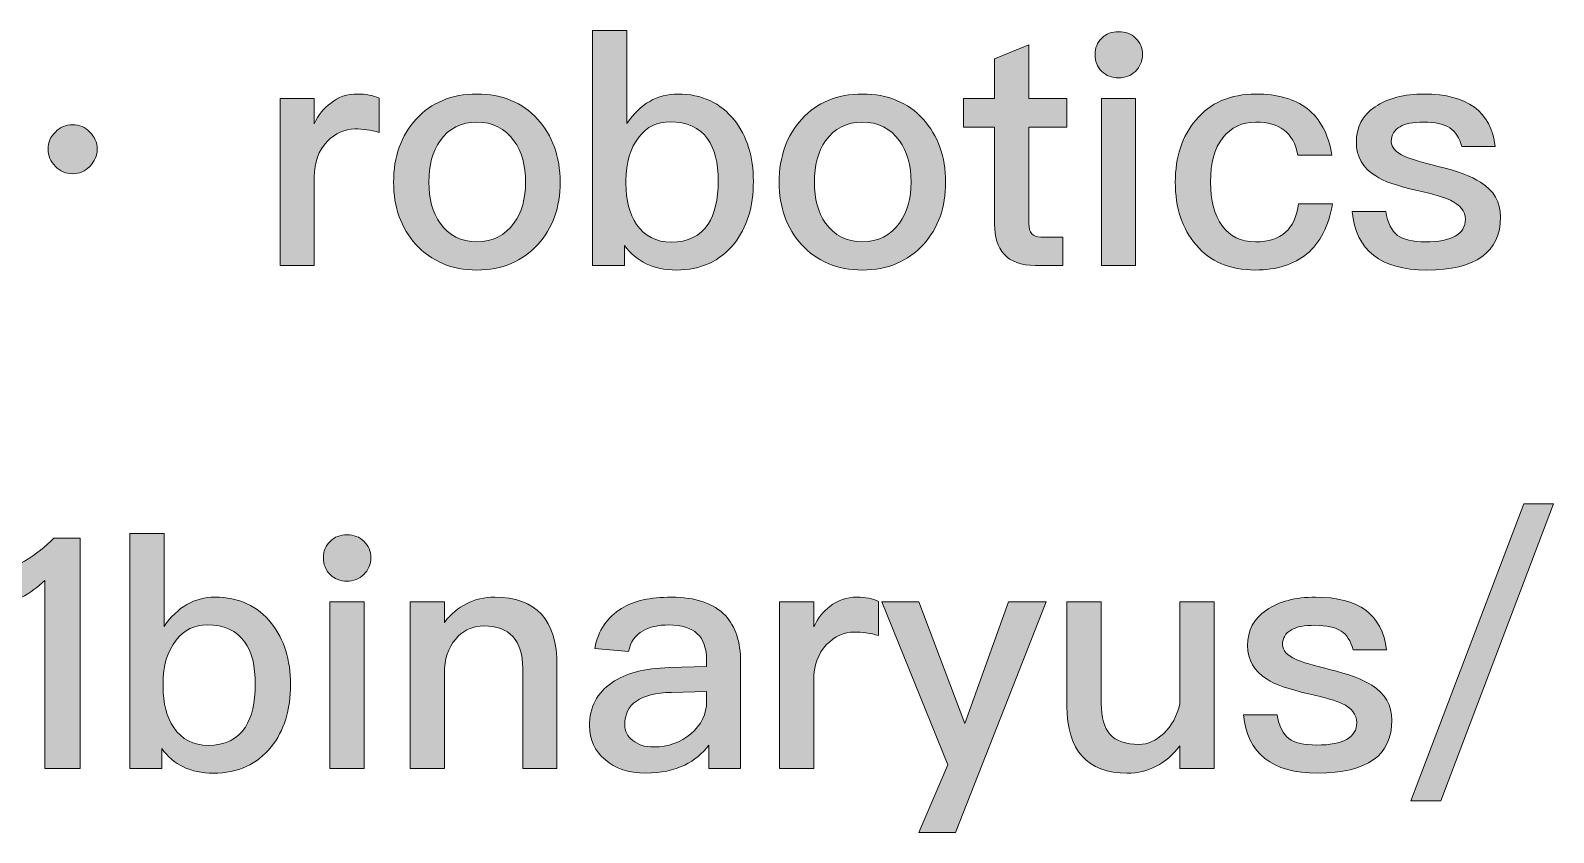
# Model space of a CAD drawing. Header units: millimetres. Extents: x 295.7 to 391, y 163.6 to 217.8.
# Drawn here: x 362.58 to 377.57, y 195.37 to 203.26 of the extents above; entities that cross this region are included whole.
import ezdxf

# ---------------------------------------------------------------- set-up
doc = ezdxf.new("R2010")
doc.units = ezdxf.units.MM
doc.header["$MEASUREMENT"] = 0
doc.layers.add('Layer 2', color=7, linetype='Continuous', lineweight=0)

# ---------------------------------------------------------------- blocks, each defined once
blk = doc.blocks.new('Block_1')
at = {"layer": 'Layer 2', "true_color": 0x7f7f7f, "transparency": 33554687}
h = blk.add_hatch(color=8, dxfattribs=at)
h.dxf.hatch_style = 2
edge = h.paths.add_edge_path()
edge.add_spline(control_points=[(368.574, 202.209), (368.485, 202.101), (368.444, 201.958), (368.444, 201.78), (368.444, 201.78), (368.444, 201.752), (368.444, 201.752), (368.444, 201.586), (368.478, 201.453), (368.548, 201.348), (368.628, 201.234), (368.742, 201.174), (368.888, 201.174), (369.053, 201.174), (369.174, 201.234), (369.253, 201.351), (369.317, 201.453), (369.352, 201.593), (369.352, 201.774), (369.352, 201.955), (369.317, 202.094), (369.247, 202.19), (369.168, 202.304), (369.044, 202.358), (368.879, 202.358), (368.752, 202.358), (368.65, 202.31), (368.574, 202.209)], knot_values=[0, 0, 0, 0, 1, 1, 1, 2, 2, 2, 3, 3, 3, 4, 4, 4, 5, 5, 5, 6, 6, 6, 7, 7, 7, 8, 8, 8, 9, 9, 9, 9], degree=3, periodic=0)
edge = h.paths.add_edge_path()
edge.add_spline(control_points=[(368.453, 203.257), (368.453, 203.257), (368.453, 202.342), (368.453, 202.342), (368.587, 202.536), (368.752, 202.631), (368.955, 202.631), (369.19, 202.631), (369.374, 202.545), (369.511, 202.374), (369.635, 202.215), (369.698, 202.015), (369.698, 201.774), (369.698, 201.523), (369.635, 201.316), (369.508, 201.158), (369.368, 200.986), (369.18, 200.9), (368.939, 200.9), (368.713, 200.9), (368.545, 200.983), (368.431, 201.142), (368.431, 201.142), (368.431, 200.945), (368.431, 200.945), (368.431, 200.945), (368.116, 200.945), (368.116, 200.945), (368.116, 200.945), (368.116, 203.257), (368.116, 203.257), (368.116, 203.257), (368.453, 203.257), (368.453, 203.257)], knot_values=[0, 0, 0, 0, 1, 1, 1, 2, 2, 2, 3, 3, 3, 4, 4, 4, 5, 5, 5, 6, 6, 6, 7, 7, 7, 8, 8, 8, 9, 9, 9, 10, 10, 10, 11, 11, 11, 11], degree=3, periodic=0)
h = blk.add_hatch(color=8, dxfattribs=at)
h.dxf.hatch_style = 2
edge = h.paths.add_edge_path()
edge.add_spline(control_points=[(372.409, 202.587), (372.409, 202.587), (372.784, 202.587), (372.784, 202.587), (372.784, 202.587), (372.784, 202.307), (372.784, 202.307), (372.784, 202.307), (372.409, 202.307), (372.409, 202.307), (372.409, 202.307), (372.409, 201.354), (372.409, 201.354), (372.409, 201.31), (372.419, 201.278), (372.438, 201.256), (372.457, 201.237), (372.485, 201.224), (372.527, 201.224), (372.527, 201.224), (372.742, 201.224), (372.742, 201.224), (372.742, 201.224), (372.742, 200.945), (372.742, 200.945), (372.742, 200.945), (372.473, 200.945), (372.473, 200.945), (372.333, 200.945), (372.228, 200.983), (372.165, 201.056), (372.101, 201.126), (372.072, 201.224), (372.072, 201.354), (372.072, 201.354), (372.072, 202.307), (372.072, 202.307), (372.072, 202.307), (371.767, 202.307), (371.767, 202.307), (371.767, 202.307), (371.767, 202.587), (371.767, 202.587), (371.767, 202.587), (372.072, 202.587), (372.072, 202.587), (372.072, 202.587), (372.072, 202.977), (372.072, 202.977), (372.072, 202.977), (372.409, 203.117), (372.409, 203.117), (372.409, 203.117), (372.409, 202.587), (372.409, 202.587)], knot_values=[0, 0, 0, 0, 1, 1, 1, 2, 2, 2, 3, 3, 3, 4, 4, 4, 5, 5, 5, 6, 6, 6, 7, 7, 7, 8, 8, 8, 9, 9, 9, 10, 10, 10, 11, 11, 11, 12, 12, 12, 13, 13, 13, 14, 14, 14, 15, 15, 15, 16, 16, 16, 17, 17, 17, 18, 18, 18, 18], degree=3, periodic=0)
h = blk.add_hatch(color=8, dxfattribs=at)
h.dxf.hatch_style = 2
edge = h.paths.add_edge_path()
edge.add_spline(control_points=[(373.46, 202.587), (373.46, 202.587), (373.46, 200.945), (373.46, 200.945), (373.46, 200.945), (373.123, 200.945), (373.123, 200.945), (373.123, 200.945), (373.123, 202.587), (373.123, 202.587), (373.123, 202.587), (373.46, 202.587), (373.46, 202.587)], knot_values=[0, 0, 0, 0, 1, 1, 1, 2, 2, 2, 3, 3, 3, 4, 4, 4, 4], degree=3, periodic=0)
edge = h.paths.add_edge_path()
edge.add_spline(control_points=[(373.46, 203.181), (373.505, 203.139), (373.527, 203.085), (373.527, 203.019), (373.527, 202.952), (373.501, 202.898), (373.457, 202.854), (373.413, 202.812), (373.355, 202.79), (373.292, 202.79), (373.225, 202.79), (373.171, 202.812), (373.127, 202.854), (373.082, 202.898), (373.06, 202.955), (373.06, 203.019), (373.06, 203.085), (373.082, 203.139), (373.127, 203.181), (373.171, 203.225), (373.225, 203.244), (373.292, 203.244), (373.358, 203.244), (373.416, 203.225), (373.46, 203.181)], knot_values=[0, 0, 0, 0, 1, 1, 1, 2, 2, 2, 3, 3, 3, 4, 4, 4, 5, 5, 5, 6, 6, 6, 7, 7, 7, 8, 8, 8, 8], degree=3, periodic=0)
h = blk.add_hatch(color=8, dxfattribs=at)
h.dxf.hatch_style = 2
edge = h.paths.add_edge_path()
edge.add_spline(control_points=[(366.015, 202.59), (366.015, 202.59), (366.015, 202.253), (366.015, 202.253), (365.933, 202.279), (365.853, 202.288), (365.777, 202.288), (365.675, 202.288), (365.583, 202.247), (365.504, 202.164), (365.418, 202.076), (365.376, 201.958), (365.376, 201.815), (365.376, 201.815), (365.376, 200.945), (365.376, 200.945), (365.376, 200.945), (365.04, 200.945), (365.04, 200.945), (365.04, 200.945), (365.04, 202.587), (365.04, 202.587), (365.04, 202.587), (365.376, 202.587), (365.376, 202.587), (365.376, 202.587), (365.376, 202.339), (365.376, 202.339), (365.418, 202.428), (365.472, 202.495), (365.535, 202.539), (365.611, 202.603), (365.701, 202.631), (365.802, 202.631), (365.885, 202.631), (365.958, 202.619), (366.015, 202.59)], knot_values=[0, 0, 0, 0, 1, 1, 1, 2, 2, 2, 3, 3, 3, 4, 4, 4, 5, 5, 5, 6, 6, 6, 7, 7, 7, 8, 8, 8, 9, 9, 9, 10, 10, 10, 11, 11, 11, 12, 12, 12, 12], degree=3, periodic=0)
h = blk.add_hatch(color=8, dxfattribs=at)
h.dxf.hatch_style = 2
edge = h.paths.add_edge_path()
edge.add_spline(control_points=[(366.615, 202.171), (366.539, 202.066), (366.504, 201.929), (366.504, 201.764), (366.504, 201.599), (366.539, 201.466), (366.615, 201.361), (366.7, 201.24), (366.821, 201.177), (366.977, 201.177), (367.132, 201.177), (367.253, 201.24), (367.342, 201.361), (367.418, 201.469), (367.456, 201.602), (367.456, 201.764), (367.456, 201.929), (367.418, 202.066), (367.342, 202.171), (367.253, 202.295), (367.132, 202.355), (366.977, 202.355), (366.821, 202.355), (366.7, 202.295), (366.615, 202.171)], knot_values=[0, 0, 0, 0, 1, 1, 1, 2, 2, 2, 3, 3, 3, 4, 4, 4, 5, 5, 5, 6, 6, 6, 7, 7, 7, 8, 8, 8, 8], degree=3, periodic=0)
edge = h.paths.add_edge_path()
edge.add_spline(control_points=[(367.574, 202.384), (367.72, 202.222), (367.796, 202.015), (367.796, 201.764), (367.796, 201.517), (367.723, 201.31), (367.577, 201.151), (367.425, 200.986), (367.224, 200.9), (366.977, 200.9), (366.729, 200.9), (366.529, 200.986), (366.377, 201.151), (366.231, 201.31), (366.157, 201.517), (366.157, 201.764), (366.157, 202.015), (366.231, 202.222), (366.38, 202.384), (366.529, 202.549), (366.729, 202.631), (366.977, 202.631), (367.224, 202.631), (367.425, 202.549), (367.574, 202.384)], knot_values=[0, 0, 0, 0, 1, 1, 1, 2, 2, 2, 3, 3, 3, 4, 4, 4, 5, 5, 5, 6, 6, 6, 7, 7, 7, 8, 8, 8, 8], degree=3, periodic=0)
h = blk.add_hatch(color=8, dxfattribs=at)
h.dxf.hatch_style = 2
edge = h.paths.add_edge_path()
edge.add_spline(control_points=[(370.409, 202.171), (370.333, 202.066), (370.298, 201.929), (370.298, 201.764), (370.298, 201.599), (370.333, 201.466), (370.409, 201.361), (370.495, 201.24), (370.615, 201.177), (370.771, 201.177), (370.927, 201.177), (371.047, 201.24), (371.136, 201.361), (371.212, 201.469), (371.25, 201.602), (371.25, 201.764), (371.25, 201.929), (371.212, 202.066), (371.136, 202.171), (371.047, 202.295), (370.927, 202.355), (370.771, 202.355), (370.615, 202.355), (370.495, 202.295), (370.409, 202.171)], knot_values=[0, 0, 0, 0, 1, 1, 1, 2, 2, 2, 3, 3, 3, 4, 4, 4, 5, 5, 5, 6, 6, 6, 7, 7, 7, 8, 8, 8, 8], degree=3, periodic=0)
edge = h.paths.add_edge_path()
edge.add_spline(control_points=[(371.368, 202.384), (371.514, 202.222), (371.59, 202.015), (371.59, 201.764), (371.59, 201.517), (371.517, 201.31), (371.371, 201.151), (371.219, 200.986), (371.019, 200.9), (370.771, 200.9), (370.523, 200.9), (370.323, 200.986), (370.171, 201.151), (370.025, 201.31), (369.952, 201.517), (369.952, 201.764), (369.952, 202.015), (370.025, 202.222), (370.174, 202.384), (370.323, 202.549), (370.523, 202.631), (370.771, 202.631), (371.019, 202.631), (371.219, 202.549), (371.368, 202.384)], knot_values=[0, 0, 0, 0, 1, 1, 1, 2, 2, 2, 3, 3, 3, 4, 4, 4, 5, 5, 5, 6, 6, 6, 7, 7, 7, 8, 8, 8, 8], degree=3, periodic=0)
h = blk.add_hatch(color=8, dxfattribs=at)
h.dxf.hatch_style = 2
edge = h.paths.add_edge_path()
edge.add_spline(control_points=[(375.149, 202.488), (375.276, 202.387), (375.359, 202.234), (375.391, 202.031), (375.391, 202.031), (375.057, 202.031), (375.057, 202.031), (375.035, 202.142), (374.99, 202.225), (374.92, 202.276), (374.851, 202.33), (374.759, 202.355), (374.644, 202.355), (374.505, 202.355), (374.396, 202.304), (374.317, 202.199), (374.235, 202.098), (374.197, 201.952), (374.197, 201.767), (374.197, 201.583), (374.235, 201.437), (374.314, 201.332), (374.387, 201.231), (374.495, 201.177), (374.641, 201.177), (374.892, 201.177), (375.032, 201.304), (375.063, 201.552), (375.063, 201.552), (375.397, 201.552), (375.397, 201.552), (375.359, 201.332), (375.273, 201.167), (375.146, 201.059), (375.019, 200.954), (374.847, 200.9), (374.638, 200.9), (374.387, 200.9), (374.193, 200.983), (374.054, 201.148), (373.917, 201.307), (373.85, 201.51), (373.85, 201.764), (373.85, 202.012), (373.917, 202.215), (374.051, 202.374), (374.193, 202.545), (374.39, 202.631), (374.644, 202.631), (374.854, 202.631), (375.022, 202.584), (375.149, 202.488)], knot_values=[0, 0, 0, 0, 1, 1, 1, 2, 2, 2, 3, 3, 3, 4, 4, 4, 5, 5, 5, 6, 6, 6, 7, 7, 7, 8, 8, 8, 9, 9, 9, 10, 10, 10, 11, 11, 11, 12, 12, 12, 13, 13, 13, 14, 14, 14, 15, 15, 15, 16, 16, 16, 17, 17, 17, 17], degree=3, periodic=0)
h = blk.add_hatch(color=8, dxfattribs=at)
h.dxf.hatch_style = 2
edge = h.paths.add_edge_path()
edge.add_spline(control_points=[(376.997, 202.114), (376.997, 202.114), (376.67, 202.114), (376.67, 202.114), (376.645, 202.202), (376.607, 202.263), (376.553, 202.298), (376.496, 202.336), (376.407, 202.355), (376.292, 202.355), (376.191, 202.355), (376.115, 202.342), (376.064, 202.31), (376.003, 202.279), (375.975, 202.228), (375.975, 202.164), (375.975, 202.107), (376.019, 202.06), (376.108, 202.018), (376.165, 201.993), (376.273, 201.961), (376.438, 201.92), (376.626, 201.875), (376.765, 201.821), (376.855, 201.764), (376.985, 201.682), (377.051, 201.567), (377.051, 201.421), (377.051, 201.075), (376.807, 200.9), (376.321, 200.9), (375.87, 200.9), (375.628, 201.094), (375.591, 201.475), (375.591, 201.475), (375.921, 201.475), (375.921, 201.475), (375.94, 201.364), (375.981, 201.285), (376.038, 201.24), (376.095, 201.199), (376.184, 201.177), (376.311, 201.177), (376.572, 201.177), (376.705, 201.253), (376.705, 201.399), (376.705, 201.478), (376.654, 201.542), (376.559, 201.586), (376.508, 201.612), (376.397, 201.644), (376.229, 201.682), (376.035, 201.726), (375.899, 201.774), (375.822, 201.825), (375.695, 201.904), (375.632, 202.015), (375.632, 202.155), (375.632, 202.304), (375.692, 202.422), (375.816, 202.504), (375.94, 202.59), (376.102, 202.631), (376.298, 202.631), (376.724, 202.631), (376.959, 202.46), (376.997, 202.114)], knot_values=[0, 0, 0, 0, 1, 1, 1, 2, 2, 2, 3, 3, 3, 4, 4, 4, 5, 5, 5, 6, 6, 6, 7, 7, 7, 8, 8, 8, 9, 9, 9, 10, 10, 10, 11, 11, 11, 12, 12, 12, 13, 13, 13, 14, 14, 14, 15, 15, 15, 16, 16, 16, 17, 17, 17, 18, 18, 18, 19, 19, 19, 20, 20, 20, 21, 21, 21, 22, 22, 22, 22], degree=3, periodic=0)
h = blk.add_hatch(color=8, dxfattribs=at)
h.dxf.hatch_style = 2
edge = h.paths.add_edge_path()
edge.add_spline(control_points=[(363.167, 202.257), (363.215, 202.212), (363.24, 202.158), (363.24, 202.088), (363.24, 202.025), (363.215, 201.968), (363.167, 201.92), (363.122, 201.872), (363.065, 201.847), (362.999, 201.847), (362.929, 201.847), (362.875, 201.872), (362.83, 201.92), (362.78, 201.968), (362.757, 202.025), (362.757, 202.088), (362.757, 202.158), (362.78, 202.212), (362.83, 202.257), (362.875, 202.307), (362.929, 202.33), (362.999, 202.33), (363.065, 202.33), (363.122, 202.307), (363.167, 202.257)], knot_values=[0, 0, 0, 0, 1, 1, 1, 2, 2, 2, 3, 3, 3, 4, 4, 4, 5, 5, 5, 6, 6, 6, 7, 7, 7, 8, 8, 8, 8], degree=3, periodic=0)
at = {"layer": 'Layer 2'}
for points, knots in [([(368.453, 203.257), (368.453, 203.257), (368.453, 202.342), (368.453, 202.342), (368.587, 202.536), (368.752, 202.631), (368.955, 202.631), (369.19, 202.631), (369.374, 202.545), (369.511, 202.374), (369.635, 202.215), (369.698, 202.015), (369.698, 201.774), (369.698, 201.523), (369.635, 201.316), (369.508, 201.158), (369.368, 200.986), (369.18, 200.9), (368.939, 200.9), (368.713, 200.9), (368.545, 200.983), (368.431, 201.142), (368.431, 201.142), (368.431, 200.945), (368.431, 200.945), (368.431, 200.945), (368.116, 200.945), (368.116, 200.945), (368.116, 200.945), (368.116, 203.257), (368.116, 203.257), (368.116, 203.257), (368.453, 203.257), (368.453, 203.257)], [0, 0, 0, 0, 1, 1, 1, 2, 2, 2, 3, 3, 3, 4, 4, 4, 5, 5, 5, 6, 6, 6, 7, 7, 7, 8, 8, 8, 9, 9, 9, 10, 10, 10, 11, 11, 11, 11]), ([(372.409, 202.587), (372.409, 202.587), (372.784, 202.587), (372.784, 202.587), (372.784, 202.587), (372.784, 202.307), (372.784, 202.307), (372.784, 202.307), (372.409, 202.307), (372.409, 202.307), (372.409, 202.307), (372.409, 201.354), (372.409, 201.354), (372.409, 201.31), (372.419, 201.278), (372.438, 201.256), (372.457, 201.237), (372.485, 201.224), (372.527, 201.224), (372.527, 201.224), (372.742, 201.224), (372.742, 201.224), (372.742, 201.224), (372.742, 200.945), (372.742, 200.945), (372.742, 200.945), (372.473, 200.945), (372.473, 200.945), (372.333, 200.945), (372.228, 200.983), (372.165, 201.056), (372.101, 201.126), (372.072, 201.224), (372.072, 201.354), (372.072, 201.354), (372.072, 202.307), (372.072, 202.307), (372.072, 202.307), (371.767, 202.307), (371.767, 202.307), (371.767, 202.307), (371.767, 202.587), (371.767, 202.587), (371.767, 202.587), (372.072, 202.587), (372.072, 202.587), (372.072, 202.587), (372.072, 202.977), (372.072, 202.977), (372.072, 202.977), (372.409, 203.117), (372.409, 203.117), (372.409, 203.117), (372.409, 202.587), (372.409, 202.587)], [0, 0, 0, 0, 1, 1, 1, 2, 2, 2, 3, 3, 3, 4, 4, 4, 5, 5, 5, 6, 6, 6, 7, 7, 7, 8, 8, 8, 9, 9, 9, 10, 10, 10, 11, 11, 11, 12, 12, 12, 13, 13, 13, 14, 14, 14, 15, 15, 15, 16, 16, 16, 17, 17, 17, 18, 18, 18, 18]), ([(373.46, 203.181), (373.505, 203.139), (373.527, 203.085), (373.527, 203.019), (373.527, 202.952), (373.501, 202.898), (373.457, 202.854), (373.413, 202.812), (373.355, 202.79), (373.292, 202.79), (373.225, 202.79), (373.171, 202.812), (373.127, 202.854), (373.082, 202.898), (373.06, 202.955), (373.06, 203.019), (373.06, 203.085), (373.082, 203.139), (373.127, 203.181), (373.171, 203.225), (373.225, 203.244), (373.292, 203.244), (373.358, 203.244), (373.416, 203.225), (373.46, 203.181)], [0, 0, 0, 0, 1, 1, 1, 2, 2, 2, 3, 3, 3, 4, 4, 4, 5, 5, 5, 6, 6, 6, 7, 7, 7, 8, 8, 8, 8]), ([(366.015, 202.59), (366.015, 202.59), (366.015, 202.253), (366.015, 202.253), (365.933, 202.279), (365.853, 202.288), (365.777, 202.288), (365.675, 202.288), (365.583, 202.247), (365.504, 202.164), (365.418, 202.076), (365.376, 201.958), (365.376, 201.815), (365.376, 201.815), (365.376, 200.945), (365.376, 200.945), (365.376, 200.945), (365.04, 200.945), (365.04, 200.945), (365.04, 200.945), (365.04, 202.587), (365.04, 202.587), (365.04, 202.587), (365.376, 202.587), (365.376, 202.587), (365.376, 202.587), (365.376, 202.339), (365.376, 202.339), (365.418, 202.428), (365.472, 202.495), (365.535, 202.539), (365.611, 202.603), (365.701, 202.631), (365.802, 202.631), (365.885, 202.631), (365.958, 202.619), (366.015, 202.59)], [0, 0, 0, 0, 1, 1, 1, 2, 2, 2, 3, 3, 3, 4, 4, 4, 5, 5, 5, 6, 6, 6, 7, 7, 7, 8, 8, 8, 9, 9, 9, 10, 10, 10, 11, 11, 11, 12, 12, 12, 12]), ([(367.574, 202.384), (367.72, 202.222), (367.796, 202.015), (367.796, 201.764), (367.796, 201.517), (367.723, 201.31), (367.577, 201.151), (367.425, 200.986), (367.224, 200.9), (366.977, 200.9), (366.729, 200.9), (366.529, 200.986), (366.377, 201.151), (366.231, 201.31), (366.157, 201.517), (366.157, 201.764), (366.157, 202.015), (366.231, 202.222), (366.38, 202.384), (366.529, 202.549), (366.729, 202.631), (366.977, 202.631), (367.224, 202.631), (367.425, 202.549), (367.574, 202.384)], [0, 0, 0, 0, 1, 1, 1, 2, 2, 2, 3, 3, 3, 4, 4, 4, 5, 5, 5, 6, 6, 6, 7, 7, 7, 8, 8, 8, 8]), ([(371.368, 202.384), (371.514, 202.222), (371.59, 202.015), (371.59, 201.764), (371.59, 201.517), (371.517, 201.31), (371.371, 201.151), (371.219, 200.986), (371.019, 200.9), (370.771, 200.9), (370.523, 200.9), (370.323, 200.986), (370.171, 201.151), (370.025, 201.31), (369.952, 201.517), (369.952, 201.764), (369.952, 202.015), (370.025, 202.222), (370.174, 202.384), (370.323, 202.549), (370.523, 202.631), (370.771, 202.631), (371.019, 202.631), (371.219, 202.549), (371.368, 202.384)], [0, 0, 0, 0, 1, 1, 1, 2, 2, 2, 3, 3, 3, 4, 4, 4, 5, 5, 5, 6, 6, 6, 7, 7, 7, 8, 8, 8, 8]), ([(373.46, 202.587), (373.46, 202.587), (373.46, 200.945), (373.46, 200.945), (373.46, 200.945), (373.123, 200.945), (373.123, 200.945), (373.123, 200.945), (373.123, 202.587), (373.123, 202.587), (373.123, 202.587), (373.46, 202.587), (373.46, 202.587)], [0, 0, 0, 0, 1, 1, 1, 2, 2, 2, 3, 3, 3, 4, 4, 4, 4]), ([(375.149, 202.488), (375.276, 202.387), (375.359, 202.234), (375.391, 202.031), (375.391, 202.031), (375.057, 202.031), (375.057, 202.031), (375.035, 202.142), (374.99, 202.225), (374.92, 202.276), (374.851, 202.33), (374.759, 202.355), (374.644, 202.355), (374.505, 202.355), (374.396, 202.304), (374.317, 202.199), (374.235, 202.098), (374.197, 201.952), (374.197, 201.767), (374.197, 201.583), (374.235, 201.437), (374.314, 201.332), (374.387, 201.231), (374.495, 201.177), (374.641, 201.177), (374.892, 201.177), (375.032, 201.304), (375.063, 201.552), (375.063, 201.552), (375.397, 201.552), (375.397, 201.552), (375.359, 201.332), (375.273, 201.167), (375.146, 201.059), (375.019, 200.954), (374.847, 200.9), (374.638, 200.9), (374.387, 200.9), (374.193, 200.983), (374.054, 201.148), (373.917, 201.307), (373.85, 201.51), (373.85, 201.764), (373.85, 202.012), (373.917, 202.215), (374.051, 202.374), (374.193, 202.545), (374.39, 202.631), (374.644, 202.631), (374.854, 202.631), (375.022, 202.584), (375.149, 202.488)], [0, 0, 0, 0, 1, 1, 1, 2, 2, 2, 3, 3, 3, 4, 4, 4, 5, 5, 5, 6, 6, 6, 7, 7, 7, 8, 8, 8, 9, 9, 9, 10, 10, 10, 11, 11, 11, 12, 12, 12, 13, 13, 13, 14, 14, 14, 15, 15, 15, 16, 16, 16, 17, 17, 17, 17]), ([(376.997, 202.114), (376.997, 202.114), (376.67, 202.114), (376.67, 202.114), (376.645, 202.202), (376.607, 202.263), (376.553, 202.298), (376.496, 202.336), (376.407, 202.355), (376.292, 202.355), (376.191, 202.355), (376.115, 202.342), (376.064, 202.31), (376.003, 202.279), (375.975, 202.228), (375.975, 202.164), (375.975, 202.107), (376.019, 202.06), (376.108, 202.018), (376.165, 201.993), (376.273, 201.961), (376.438, 201.92), (376.626, 201.875), (376.765, 201.821), (376.855, 201.764), (376.985, 201.682), (377.051, 201.567), (377.051, 201.421), (377.051, 201.075), (376.807, 200.9), (376.321, 200.9), (375.87, 200.9), (375.628, 201.094), (375.591, 201.475), (375.591, 201.475), (375.921, 201.475), (375.921, 201.475), (375.94, 201.364), (375.981, 201.285), (376.038, 201.24), (376.095, 201.199), (376.184, 201.177), (376.311, 201.177), (376.572, 201.177), (376.705, 201.253), (376.705, 201.399), (376.705, 201.478), (376.654, 201.542), (376.559, 201.586), (376.508, 201.612), (376.397, 201.644), (376.229, 201.682), (376.035, 201.726), (375.899, 201.774), (375.822, 201.825), (375.695, 201.904), (375.632, 202.015), (375.632, 202.155), (375.632, 202.304), (375.692, 202.422), (375.816, 202.504), (375.94, 202.59), (376.102, 202.631), (376.298, 202.631), (376.724, 202.631), (376.959, 202.46), (376.997, 202.114)], [0, 0, 0, 0, 1, 1, 1, 2, 2, 2, 3, 3, 3, 4, 4, 4, 5, 5, 5, 6, 6, 6, 7, 7, 7, 8, 8, 8, 9, 9, 9, 10, 10, 10, 11, 11, 11, 12, 12, 12, 13, 13, 13, 14, 14, 14, 15, 15, 15, 16, 16, 16, 17, 17, 17, 18, 18, 18, 19, 19, 19, 20, 20, 20, 21, 21, 21, 22, 22, 22, 22]), ([(366.615, 202.171), (366.539, 202.066), (366.504, 201.929), (366.504, 201.764), (366.504, 201.599), (366.539, 201.466), (366.615, 201.361), (366.7, 201.24), (366.821, 201.177), (366.977, 201.177), (367.132, 201.177), (367.253, 201.24), (367.342, 201.361), (367.418, 201.469), (367.456, 201.602), (367.456, 201.764), (367.456, 201.929), (367.418, 202.066), (367.342, 202.171), (367.253, 202.295), (367.132, 202.355), (366.977, 202.355), (366.821, 202.355), (366.7, 202.295), (366.615, 202.171)], [0, 0, 0, 0, 1, 1, 1, 2, 2, 2, 3, 3, 3, 4, 4, 4, 5, 5, 5, 6, 6, 6, 7, 7, 7, 8, 8, 8, 8]), ([(368.574, 202.209), (368.485, 202.101), (368.444, 201.958), (368.444, 201.78), (368.444, 201.78), (368.444, 201.752), (368.444, 201.752), (368.444, 201.586), (368.478, 201.453), (368.548, 201.348), (368.628, 201.234), (368.742, 201.174), (368.888, 201.174), (369.053, 201.174), (369.174, 201.234), (369.253, 201.351), (369.317, 201.453), (369.352, 201.593), (369.352, 201.774), (369.352, 201.955), (369.317, 202.094), (369.247, 202.19), (369.168, 202.304), (369.044, 202.358), (368.879, 202.358), (368.752, 202.358), (368.65, 202.31), (368.574, 202.209)], [0, 0, 0, 0, 1, 1, 1, 2, 2, 2, 3, 3, 3, 4, 4, 4, 5, 5, 5, 6, 6, 6, 7, 7, 7, 8, 8, 8, 9, 9, 9, 9]), ([(370.409, 202.171), (370.333, 202.066), (370.298, 201.929), (370.298, 201.764), (370.298, 201.599), (370.333, 201.466), (370.409, 201.361), (370.495, 201.24), (370.615, 201.177), (370.771, 201.177), (370.927, 201.177), (371.047, 201.24), (371.136, 201.361), (371.212, 201.469), (371.25, 201.602), (371.25, 201.764), (371.25, 201.929), (371.212, 202.066), (371.136, 202.171), (371.047, 202.295), (370.927, 202.355), (370.771, 202.355), (370.615, 202.355), (370.495, 202.295), (370.409, 202.171)], [0, 0, 0, 0, 1, 1, 1, 2, 2, 2, 3, 3, 3, 4, 4, 4, 5, 5, 5, 6, 6, 6, 7, 7, 7, 8, 8, 8, 8]), ([(363.167, 202.257), (363.215, 202.212), (363.24, 202.158), (363.24, 202.088), (363.24, 202.025), (363.215, 201.968), (363.167, 201.92), (363.122, 201.872), (363.065, 201.847), (362.999, 201.847), (362.929, 201.847), (362.875, 201.872), (362.83, 201.92), (362.78, 201.968), (362.757, 202.025), (362.757, 202.088), (362.757, 202.158), (362.78, 202.212), (362.83, 202.257), (362.875, 202.307), (362.929, 202.33), (362.999, 202.33), (363.065, 202.33), (363.122, 202.307), (363.167, 202.257)], [0, 0, 0, 0, 1, 1, 1, 2, 2, 2, 3, 3, 3, 4, 4, 4, 5, 5, 5, 6, 6, 6, 7, 7, 7, 8, 8, 8, 8])]:
    blk.add_open_spline(points, degree=3, knots=knots, dxfattribs=at)
blk = doc.blocks.new('Block_2')
at = {"layer": 'Layer 2', "true_color": 0x000000, "transparency": 33554687}
h = blk.add_hatch(color=18, dxfattribs=at)
h.dxf.hatch_style = 2
edge = h.paths.add_edge_path()
edge.add_spline(control_points=[(377.572, 198.599), (377.572, 198.599), (376.464, 195.677), (376.464, 195.677), (376.464, 195.677), (376.169, 195.677), (376.169, 195.677), (376.169, 195.677), (377.28, 198.599), (377.28, 198.599), (377.28, 198.599), (377.572, 198.599), (377.572, 198.599)], knot_values=[0, 0, 0, 0, 1, 1, 1, 2, 2, 2, 3, 3, 3, 4, 4, 4, 4], degree=3, periodic=0)
h = blk.add_hatch(color=18, dxfattribs=at)
h.dxf.hatch_style = 2
edge = h.paths.add_edge_path()
edge.add_spline(control_points=[(364.018, 197.258), (363.93, 197.15), (363.888, 197.007), (363.888, 196.83), (363.888, 196.83), (363.888, 196.801), (363.888, 196.801), (363.888, 196.636), (363.923, 196.502), (363.993, 196.398), (364.072, 196.283), (364.187, 196.223), (364.333, 196.223), (364.498, 196.223), (364.619, 196.283), (364.698, 196.401), (364.762, 196.502), (364.796, 196.642), (364.796, 196.823), (364.796, 197.004), (364.762, 197.144), (364.692, 197.239), (364.612, 197.354), (364.488, 197.408), (364.323, 197.408), (364.196, 197.408), (364.095, 197.36), (364.018, 197.258)], knot_values=[0, 0, 0, 0, 1, 1, 1, 2, 2, 2, 3, 3, 3, 4, 4, 4, 5, 5, 5, 6, 6, 6, 7, 7, 7, 8, 8, 8, 9, 9, 9, 9], degree=3, periodic=0)
edge = h.paths.add_edge_path()
edge.add_spline(control_points=[(363.898, 198.306), (363.898, 198.306), (363.898, 197.392), (363.898, 197.392), (364.031, 197.585), (364.196, 197.681), (364.399, 197.681), (364.634, 197.681), (364.819, 197.595), (364.955, 197.423), (365.079, 197.265), (365.143, 197.064), (365.143, 196.823), (365.143, 196.572), (365.079, 196.366), (364.952, 196.207), (364.812, 196.036), (364.625, 195.95), (364.384, 195.95), (364.158, 195.95), (363.99, 196.032), (363.875, 196.191), (363.875, 196.191), (363.875, 195.994), (363.875, 195.994), (363.875, 195.994), (363.561, 195.994), (363.561, 195.994), (363.561, 195.994), (363.561, 198.306), (363.561, 198.306), (363.561, 198.306), (363.898, 198.306), (363.898, 198.306)], knot_values=[0, 0, 0, 0, 1, 1, 1, 2, 2, 2, 3, 3, 3, 4, 4, 4, 5, 5, 5, 6, 6, 6, 7, 7, 7, 8, 8, 8, 9, 9, 9, 10, 10, 10, 11, 11, 11, 11], degree=3, periodic=0)
h = blk.add_hatch(color=18, dxfattribs=at)
h.dxf.hatch_style = 2
edge = h.paths.add_edge_path()
edge.add_spline(control_points=[(363.072, 198.262), (363.072, 198.262), (363.072, 195.994), (363.072, 195.994), (363.072, 195.994), (362.726, 195.994), (362.726, 195.994), (362.726, 195.994), (362.726, 197.846), (362.726, 197.846), (362.589, 197.716), (362.415, 197.62), (362.205, 197.56), (362.205, 197.56), (362.205, 197.903), (362.205, 197.903), (362.307, 197.928), (362.412, 197.973), (362.526, 198.036), (362.64, 198.106), (362.735, 198.179), (362.812, 198.262), (362.812, 198.262), (363.072, 198.262), (363.072, 198.262)], knot_values=[0, 0, 0, 0, 1, 1, 1, 2, 2, 2, 3, 3, 3, 4, 4, 4, 5, 5, 5, 6, 6, 6, 7, 7, 7, 8, 8, 8, 8], degree=3, periodic=0)
h = blk.add_hatch(color=18, dxfattribs=at)
h.dxf.hatch_style = 2
edge = h.paths.add_edge_path()
edge.add_spline(control_points=[(365.866, 197.636), (365.866, 197.636), (365.866, 195.994), (365.866, 195.994), (365.866, 195.994), (365.529, 195.994), (365.529, 195.994), (365.529, 195.994), (365.529, 197.636), (365.529, 197.636), (365.529, 197.636), (365.866, 197.636), (365.866, 197.636)], knot_values=[0, 0, 0, 0, 1, 1, 1, 2, 2, 2, 3, 3, 3, 4, 4, 4, 4], degree=3, periodic=0)
edge = h.paths.add_edge_path()
edge.add_spline(control_points=[(365.866, 198.23), (365.91, 198.189), (365.933, 198.135), (365.933, 198.068), (365.933, 198.002), (365.907, 197.947), (365.863, 197.903), (365.818, 197.862), (365.761, 197.839), (365.698, 197.839), (365.631, 197.839), (365.577, 197.862), (365.533, 197.903), (365.488, 197.947), (365.466, 198.005), (365.466, 198.068), (365.466, 198.135), (365.488, 198.189), (365.533, 198.23), (365.577, 198.275), (365.631, 198.294), (365.698, 198.294), (365.764, 198.294), (365.822, 198.275), (365.866, 198.23)], knot_values=[0, 0, 0, 0, 1, 1, 1, 2, 2, 2, 3, 3, 3, 4, 4, 4, 5, 5, 5, 6, 6, 6, 7, 7, 7, 8, 8, 8, 8], degree=3, periodic=0)
h = blk.add_hatch(color=18, dxfattribs=at)
h.dxf.hatch_style = 2
edge = h.paths.add_edge_path()
edge.add_spline(control_points=[(367.765, 197.007), (367.765, 197.007), (367.765, 195.994), (367.765, 195.994), (367.765, 195.994), (367.428, 195.994), (367.428, 195.994), (367.428, 195.994), (367.428, 196.979), (367.428, 196.979), (367.428, 197.258), (367.298, 197.398), (367.044, 197.398), (366.949, 197.398), (366.863, 197.366), (366.793, 197.296), (366.717, 197.22), (366.669, 197.115), (366.657, 196.982), (366.657, 196.982), (366.657, 195.994), (366.657, 195.994), (366.657, 195.994), (366.32, 195.994), (366.32, 195.994), (366.32, 195.994), (366.32, 197.636), (366.32, 197.636), (366.32, 197.636), (366.657, 197.636), (366.657, 197.636), (366.657, 197.636), (366.657, 197.433), (366.657, 197.433), (366.72, 197.516), (366.793, 197.576), (366.876, 197.617), (366.958, 197.662), (367.05, 197.681), (367.152, 197.681), (367.559, 197.681), (367.765, 197.458), (367.765, 197.007)], knot_values=[0, 0, 0, 0, 1, 1, 1, 2, 2, 2, 3, 3, 3, 4, 4, 4, 5, 5, 5, 6, 6, 6, 7, 7, 7, 8, 8, 8, 9, 9, 9, 10, 10, 10, 11, 11, 11, 12, 12, 12, 13, 13, 13, 14, 14, 14, 14], degree=3, periodic=0)
h = blk.add_hatch(color=18, dxfattribs=at)
h.dxf.hatch_style = 2
edge = h.paths.add_edge_path()
edge.add_spline(control_points=[(368.892, 196.744), (368.584, 196.737), (368.432, 196.629), (368.432, 196.426), (368.432, 196.363), (368.457, 196.312), (368.511, 196.271), (368.562, 196.229), (368.631, 196.207), (368.717, 196.207), (368.86, 196.207), (368.981, 196.251), (369.082, 196.337), (369.184, 196.423), (369.238, 196.531), (369.238, 196.658), (369.238, 196.658), (369.238, 196.753), (369.238, 196.753), (369.238, 196.753), (368.892, 196.744), (368.892, 196.744)], knot_values=[0, 0, 0, 0, 1, 1, 1, 2, 2, 2, 3, 3, 3, 4, 4, 4, 5, 5, 5, 6, 6, 6, 7, 7, 7, 7], degree=3, periodic=0)
edge = h.paths.add_edge_path()
edge.add_spline(control_points=[(369.422, 197.5), (369.521, 197.395), (369.572, 197.242), (369.572, 197.042), (369.572, 197.042), (369.572, 195.994), (369.572, 195.994), (369.572, 195.994), (369.26, 195.994), (369.26, 195.994), (369.26, 195.994), (369.26, 196.226), (369.26, 196.226), (369.197, 196.144), (369.118, 196.077), (369.022, 196.029), (368.914, 195.978), (368.787, 195.95), (368.641, 195.95), (368.469, 195.95), (368.336, 195.994), (368.241, 196.08), (368.136, 196.166), (368.085, 196.277), (368.085, 196.414), (368.085, 196.598), (368.158, 196.741), (368.304, 196.839), (368.438, 196.934), (368.628, 196.982), (368.87, 196.988), (368.87, 196.988), (369.238, 196.998), (369.238, 196.998), (369.238, 196.998), (369.238, 197.064), (369.238, 197.064), (369.238, 197.293), (369.114, 197.408), (368.867, 197.408), (368.762, 197.408), (368.676, 197.388), (368.612, 197.35), (368.536, 197.306), (368.489, 197.239), (368.469, 197.147), (368.469, 197.147), (368.136, 197.176), (368.136, 197.176), (368.171, 197.354), (368.26, 197.487), (368.4, 197.57), (368.52, 197.646), (368.686, 197.681), (368.889, 197.681), (369.13, 197.681), (369.308, 197.62), (369.422, 197.5)], knot_values=[0, 0, 0, 0, 1, 1, 1, 2, 2, 2, 3, 3, 3, 4, 4, 4, 5, 5, 5, 6, 6, 6, 7, 7, 7, 8, 8, 8, 9, 9, 9, 10, 10, 10, 11, 11, 11, 12, 12, 12, 13, 13, 13, 14, 14, 14, 15, 15, 15, 16, 16, 16, 17, 17, 17, 18, 18, 18, 19, 19, 19, 19], degree=3, periodic=0)
h = blk.add_hatch(color=18, dxfattribs=at)
h.dxf.hatch_style = 2
edge = h.paths.add_edge_path()
edge.add_spline(control_points=[(370.93, 197.639), (370.93, 197.639), (370.93, 197.303), (370.93, 197.303), (370.848, 197.328), (370.768, 197.338), (370.692, 197.338), (370.591, 197.338), (370.499, 197.296), (370.419, 197.214), (370.333, 197.125), (370.292, 197.007), (370.292, 196.864), (370.292, 196.864), (370.292, 195.994), (370.292, 195.994), (370.292, 195.994), (369.955, 195.994), (369.955, 195.994), (369.955, 195.994), (369.955, 197.636), (369.955, 197.636), (369.955, 197.636), (370.292, 197.636), (370.292, 197.636), (370.292, 197.636), (370.292, 197.388), (370.292, 197.388), (370.333, 197.477), (370.387, 197.544), (370.451, 197.589), (370.527, 197.652), (370.616, 197.681), (370.718, 197.681), (370.8, 197.681), (370.873, 197.668), (370.93, 197.639)], knot_values=[0, 0, 0, 0, 1, 1, 1, 2, 2, 2, 3, 3, 3, 4, 4, 4, 5, 5, 5, 6, 6, 6, 7, 7, 7, 8, 8, 8, 9, 9, 9, 10, 10, 10, 11, 11, 11, 12, 12, 12, 12], degree=3, periodic=0)
h = blk.add_hatch(color=18, dxfattribs=at)
h.dxf.hatch_style = 2
edge = h.paths.add_edge_path()
edge.add_spline(control_points=[(371.327, 197.636), (371.327, 197.636), (371.778, 196.439), (371.778, 196.439), (371.778, 196.439), (372.21, 197.636), (372.21, 197.636), (372.21, 197.636), (372.578, 197.636), (372.578, 197.636), (372.578, 197.636), (371.686, 195.365), (371.686, 195.365), (371.686, 195.365), (371.327, 195.365), (371.327, 195.365), (371.327, 195.365), (371.613, 196.032), (371.613, 196.032), (371.613, 196.032), (370.962, 197.636), (370.962, 197.636), (370.962, 197.636), (371.327, 197.636), (371.327, 197.636)], knot_values=[0, 0, 0, 0, 1, 1, 1, 2, 2, 2, 3, 3, 3, 4, 4, 4, 5, 5, 5, 6, 6, 6, 7, 7, 7, 8, 8, 8, 8], degree=3, periodic=0)
h = blk.add_hatch(color=18, dxfattribs=at)
h.dxf.hatch_style = 2
edge = h.paths.add_edge_path()
edge.add_spline(control_points=[(373.121, 197.636), (373.121, 197.636), (373.121, 196.636), (373.121, 196.636), (373.121, 196.496), (373.149, 196.394), (373.21, 196.331), (373.267, 196.267), (373.362, 196.232), (373.492, 196.232), (373.581, 196.232), (373.661, 196.271), (373.737, 196.34), (373.813, 196.414), (373.867, 196.512), (373.896, 196.633), (373.896, 196.633), (373.896, 197.636), (373.896, 197.636), (373.896, 197.636), (374.232, 197.636), (374.232, 197.636), (374.232, 197.636), (374.232, 195.994), (374.232, 195.994), (374.232, 195.994), (373.896, 195.994), (373.896, 195.994), (373.896, 195.994), (373.896, 196.217), (373.896, 196.217), (373.756, 196.039), (373.584, 195.95), (373.378, 195.95), (372.981, 195.95), (372.784, 196.172), (372.784, 196.613), (372.784, 196.613), (372.784, 197.636), (372.784, 197.636), (372.784, 197.636), (373.121, 197.636), (373.121, 197.636)], knot_values=[0, 0, 0, 0, 1, 1, 1, 2, 2, 2, 3, 3, 3, 4, 4, 4, 5, 5, 5, 6, 6, 6, 7, 7, 7, 8, 8, 8, 9, 9, 9, 10, 10, 10, 11, 11, 11, 12, 12, 12, 13, 13, 13, 14, 14, 14, 14], degree=3, periodic=0)
h = blk.add_hatch(color=18, dxfattribs=at)
h.dxf.hatch_style = 2
edge = h.paths.add_edge_path()
edge.add_spline(control_points=[(375.928, 197.163), (375.928, 197.163), (375.601, 197.163), (375.601, 197.163), (375.575, 197.252), (375.537, 197.312), (375.483, 197.347), (375.426, 197.385), (375.337, 197.404), (375.223, 197.404), (375.121, 197.404), (375.045, 197.392), (374.994, 197.36), (374.934, 197.328), (374.905, 197.277), (374.905, 197.214), (374.905, 197.157), (374.95, 197.109), (375.039, 197.068), (375.096, 197.042), (375.204, 197.011), (375.369, 196.969), (375.556, 196.925), (375.696, 196.871), (375.785, 196.814), (375.915, 196.731), (375.982, 196.617), (375.982, 196.471), (375.982, 196.124), (375.737, 195.95), (375.252, 195.95), (374.801, 195.95), (374.559, 196.144), (374.521, 196.525), (374.521, 196.525), (374.851, 196.525), (374.851, 196.525), (374.87, 196.414), (374.911, 196.334), (374.969, 196.29), (375.026, 196.248), (375.115, 196.226), (375.242, 196.226), (375.502, 196.226), (375.636, 196.302), (375.636, 196.448), (375.636, 196.528), (375.585, 196.591), (375.49, 196.636), (375.439, 196.661), (375.328, 196.693), (375.16, 196.731), (374.966, 196.776), (374.829, 196.823), (374.753, 196.874), (374.626, 196.953), (374.562, 197.064), (374.562, 197.204), (374.562, 197.354), (374.623, 197.471), (374.746, 197.554), (374.87, 197.639), (375.032, 197.681), (375.229, 197.681), (375.655, 197.681), (375.89, 197.509), (375.928, 197.163)], knot_values=[0, 0, 0, 0, 1, 1, 1, 2, 2, 2, 3, 3, 3, 4, 4, 4, 5, 5, 5, 6, 6, 6, 7, 7, 7, 8, 8, 8, 9, 9, 9, 10, 10, 10, 11, 11, 11, 12, 12, 12, 13, 13, 13, 14, 14, 14, 15, 15, 15, 16, 16, 16, 17, 17, 17, 18, 18, 18, 19, 19, 19, 20, 20, 20, 21, 21, 21, 22, 22, 22, 22], degree=3, periodic=0)
at = {"layer": 'Layer 2'}
for points, knots in [([(377.572, 198.599), (377.572, 198.599), (376.464, 195.677), (376.464, 195.677), (376.464, 195.677), (376.169, 195.677), (376.169, 195.677), (376.169, 195.677), (377.28, 198.599), (377.28, 198.599), (377.28, 198.599), (377.572, 198.599), (377.572, 198.599)], [0, 0, 0, 0, 1, 1, 1, 2, 2, 2, 3, 3, 3, 4, 4, 4, 4]), ([(363.898, 198.306), (363.898, 198.306), (363.898, 197.392), (363.898, 197.392), (364.031, 197.585), (364.196, 197.681), (364.399, 197.681), (364.634, 197.681), (364.819, 197.595), (364.955, 197.423), (365.079, 197.265), (365.143, 197.064), (365.143, 196.823), (365.143, 196.572), (365.079, 196.366), (364.952, 196.207), (364.812, 196.036), (364.625, 195.95), (364.384, 195.95), (364.158, 195.95), (363.99, 196.032), (363.875, 196.191), (363.875, 196.191), (363.875, 195.994), (363.875, 195.994), (363.875, 195.994), (363.561, 195.994), (363.561, 195.994), (363.561, 195.994), (363.561, 198.306), (363.561, 198.306), (363.561, 198.306), (363.898, 198.306), (363.898, 198.306)], [0, 0, 0, 0, 1, 1, 1, 2, 2, 2, 3, 3, 3, 4, 4, 4, 5, 5, 5, 6, 6, 6, 7, 7, 7, 8, 8, 8, 9, 9, 9, 10, 10, 10, 11, 11, 11, 11]), ([(363.072, 198.262), (363.072, 198.262), (363.072, 195.994), (363.072, 195.994), (363.072, 195.994), (362.726, 195.994), (362.726, 195.994), (362.726, 195.994), (362.726, 197.846), (362.726, 197.846), (362.589, 197.716), (362.415, 197.62), (362.205, 197.56), (362.205, 197.56), (362.205, 197.903), (362.205, 197.903), (362.307, 197.928), (362.412, 197.973), (362.526, 198.036), (362.64, 198.106), (362.735, 198.179), (362.812, 198.262), (362.812, 198.262), (363.072, 198.262), (363.072, 198.262)], [0, 0, 0, 0, 1, 1, 1, 2, 2, 2, 3, 3, 3, 4, 4, 4, 5, 5, 5, 6, 6, 6, 7, 7, 7, 8, 8, 8, 8]), ([(365.866, 198.23), (365.91, 198.189), (365.933, 198.135), (365.933, 198.068), (365.933, 198.002), (365.907, 197.947), (365.863, 197.903), (365.818, 197.862), (365.761, 197.839), (365.698, 197.839), (365.631, 197.839), (365.577, 197.862), (365.533, 197.903), (365.488, 197.947), (365.466, 198.005), (365.466, 198.068), (365.466, 198.135), (365.488, 198.189), (365.533, 198.23), (365.577, 198.275), (365.631, 198.294), (365.698, 198.294), (365.764, 198.294), (365.822, 198.275), (365.866, 198.23)], [0, 0, 0, 0, 1, 1, 1, 2, 2, 2, 3, 3, 3, 4, 4, 4, 5, 5, 5, 6, 6, 6, 7, 7, 7, 8, 8, 8, 8]), ([(365.866, 197.636), (365.866, 197.636), (365.866, 195.994), (365.866, 195.994), (365.866, 195.994), (365.529, 195.994), (365.529, 195.994), (365.529, 195.994), (365.529, 197.636), (365.529, 197.636), (365.529, 197.636), (365.866, 197.636), (365.866, 197.636)], [0, 0, 0, 0, 1, 1, 1, 2, 2, 2, 3, 3, 3, 4, 4, 4, 4]), ([(367.765, 197.007), (367.765, 197.007), (367.765, 195.994), (367.765, 195.994), (367.765, 195.994), (367.428, 195.994), (367.428, 195.994), (367.428, 195.994), (367.428, 196.979), (367.428, 196.979), (367.428, 197.258), (367.298, 197.398), (367.044, 197.398), (366.949, 197.398), (366.863, 197.366), (366.793, 197.296), (366.717, 197.22), (366.669, 197.115), (366.657, 196.982), (366.657, 196.982), (366.657, 195.994), (366.657, 195.994), (366.657, 195.994), (366.32, 195.994), (366.32, 195.994), (366.32, 195.994), (366.32, 197.636), (366.32, 197.636), (366.32, 197.636), (366.657, 197.636), (366.657, 197.636), (366.657, 197.636), (366.657, 197.433), (366.657, 197.433), (366.72, 197.516), (366.793, 197.576), (366.876, 197.617), (366.958, 197.662), (367.05, 197.681), (367.152, 197.681), (367.559, 197.681), (367.765, 197.458), (367.765, 197.007)], [0, 0, 0, 0, 1, 1, 1, 2, 2, 2, 3, 3, 3, 4, 4, 4, 5, 5, 5, 6, 6, 6, 7, 7, 7, 8, 8, 8, 9, 9, 9, 10, 10, 10, 11, 11, 11, 12, 12, 12, 13, 13, 13, 14, 14, 14, 14]), ([(369.422, 197.5), (369.521, 197.395), (369.572, 197.242), (369.572, 197.042), (369.572, 197.042), (369.572, 195.994), (369.572, 195.994), (369.572, 195.994), (369.26, 195.994), (369.26, 195.994), (369.26, 195.994), (369.26, 196.226), (369.26, 196.226), (369.197, 196.144), (369.118, 196.077), (369.022, 196.029), (368.914, 195.978), (368.787, 195.95), (368.641, 195.95), (368.469, 195.95), (368.336, 195.994), (368.241, 196.08), (368.136, 196.166), (368.085, 196.277), (368.085, 196.414), (368.085, 196.598), (368.158, 196.741), (368.304, 196.839), (368.438, 196.934), (368.628, 196.982), (368.87, 196.988), (368.87, 196.988), (369.238, 196.998), (369.238, 196.998), (369.238, 196.998), (369.238, 197.064), (369.238, 197.064), (369.238, 197.293), (369.114, 197.408), (368.867, 197.408), (368.762, 197.408), (368.676, 197.388), (368.612, 197.35), (368.536, 197.306), (368.489, 197.239), (368.469, 197.147), (368.469, 197.147), (368.136, 197.176), (368.136, 197.176), (368.171, 197.354), (368.26, 197.487), (368.4, 197.57), (368.52, 197.646), (368.686, 197.681), (368.889, 197.681), (369.13, 197.681), (369.308, 197.62), (369.422, 197.5)], [0, 0, 0, 0, 1, 1, 1, 2, 2, 2, 3, 3, 3, 4, 4, 4, 5, 5, 5, 6, 6, 6, 7, 7, 7, 8, 8, 8, 9, 9, 9, 10, 10, 10, 11, 11, 11, 12, 12, 12, 13, 13, 13, 14, 14, 14, 15, 15, 15, 16, 16, 16, 17, 17, 17, 18, 18, 18, 19, 19, 19, 19]), ([(370.93, 197.639), (370.93, 197.639), (370.93, 197.303), (370.93, 197.303), (370.848, 197.328), (370.768, 197.338), (370.692, 197.338), (370.591, 197.338), (370.499, 197.296), (370.419, 197.214), (370.333, 197.125), (370.292, 197.007), (370.292, 196.864), (370.292, 196.864), (370.292, 195.994), (370.292, 195.994), (370.292, 195.994), (369.955, 195.994), (369.955, 195.994), (369.955, 195.994), (369.955, 197.636), (369.955, 197.636), (369.955, 197.636), (370.292, 197.636), (370.292, 197.636), (370.292, 197.636), (370.292, 197.388), (370.292, 197.388), (370.333, 197.477), (370.387, 197.544), (370.451, 197.589), (370.527, 197.652), (370.616, 197.681), (370.718, 197.681), (370.8, 197.681), (370.873, 197.668), (370.93, 197.639)], [0, 0, 0, 0, 1, 1, 1, 2, 2, 2, 3, 3, 3, 4, 4, 4, 5, 5, 5, 6, 6, 6, 7, 7, 7, 8, 8, 8, 9, 9, 9, 10, 10, 10, 11, 11, 11, 12, 12, 12, 12]), ([(371.327, 197.636), (371.327, 197.636), (371.778, 196.439), (371.778, 196.439), (371.778, 196.439), (372.21, 197.636), (372.21, 197.636), (372.21, 197.636), (372.578, 197.636), (372.578, 197.636), (372.578, 197.636), (371.686, 195.365), (371.686, 195.365), (371.686, 195.365), (371.327, 195.365), (371.327, 195.365), (371.327, 195.365), (371.613, 196.032), (371.613, 196.032), (371.613, 196.032), (370.962, 197.636), (370.962, 197.636), (370.962, 197.636), (371.327, 197.636), (371.327, 197.636)], [0, 0, 0, 0, 1, 1, 1, 2, 2, 2, 3, 3, 3, 4, 4, 4, 5, 5, 5, 6, 6, 6, 7, 7, 7, 8, 8, 8, 8]), ([(373.121, 197.636), (373.121, 197.636), (373.121, 196.636), (373.121, 196.636), (373.121, 196.496), (373.149, 196.394), (373.21, 196.331), (373.267, 196.267), (373.362, 196.232), (373.492, 196.232), (373.581, 196.232), (373.661, 196.271), (373.737, 196.34), (373.813, 196.414), (373.867, 196.512), (373.896, 196.633), (373.896, 196.633), (373.896, 197.636), (373.896, 197.636), (373.896, 197.636), (374.232, 197.636), (374.232, 197.636), (374.232, 197.636), (374.232, 195.994), (374.232, 195.994), (374.232, 195.994), (373.896, 195.994), (373.896, 195.994), (373.896, 195.994), (373.896, 196.217), (373.896, 196.217), (373.756, 196.039), (373.584, 195.95), (373.378, 195.95), (372.981, 195.95), (372.784, 196.172), (372.784, 196.613), (372.784, 196.613), (372.784, 197.636), (372.784, 197.636), (372.784, 197.636), (373.121, 197.636), (373.121, 197.636)], [0, 0, 0, 0, 1, 1, 1, 2, 2, 2, 3, 3, 3, 4, 4, 4, 5, 5, 5, 6, 6, 6, 7, 7, 7, 8, 8, 8, 9, 9, 9, 10, 10, 10, 11, 11, 11, 12, 12, 12, 13, 13, 13, 14, 14, 14, 14]), ([(375.928, 197.163), (375.928, 197.163), (375.601, 197.163), (375.601, 197.163), (375.575, 197.252), (375.537, 197.312), (375.483, 197.347), (375.426, 197.385), (375.337, 197.404), (375.223, 197.404), (375.121, 197.404), (375.045, 197.392), (374.994, 197.36), (374.934, 197.328), (374.905, 197.277), (374.905, 197.214), (374.905, 197.157), (374.95, 197.109), (375.039, 197.068), (375.096, 197.042), (375.204, 197.011), (375.369, 196.969), (375.556, 196.925), (375.696, 196.871), (375.785, 196.814), (375.915, 196.731), (375.982, 196.617), (375.982, 196.471), (375.982, 196.124), (375.737, 195.95), (375.252, 195.95), (374.801, 195.95), (374.559, 196.144), (374.521, 196.525), (374.521, 196.525), (374.851, 196.525), (374.851, 196.525), (374.87, 196.414), (374.911, 196.334), (374.969, 196.29), (375.026, 196.248), (375.115, 196.226), (375.242, 196.226), (375.502, 196.226), (375.636, 196.302), (375.636, 196.448), (375.636, 196.528), (375.585, 196.591), (375.49, 196.636), (375.439, 196.661), (375.328, 196.693), (375.16, 196.731), (374.966, 196.776), (374.829, 196.823), (374.753, 196.874), (374.626, 196.953), (374.562, 197.064), (374.562, 197.204), (374.562, 197.354), (374.623, 197.471), (374.746, 197.554), (374.87, 197.639), (375.032, 197.681), (375.229, 197.681), (375.655, 197.681), (375.89, 197.509), (375.928, 197.163)], [0, 0, 0, 0, 1, 1, 1, 2, 2, 2, 3, 3, 3, 4, 4, 4, 5, 5, 5, 6, 6, 6, 7, 7, 7, 8, 8, 8, 9, 9, 9, 10, 10, 10, 11, 11, 11, 12, 12, 12, 13, 13, 13, 14, 14, 14, 15, 15, 15, 16, 16, 16, 17, 17, 17, 18, 18, 18, 19, 19, 19, 20, 20, 20, 21, 21, 21, 22, 22, 22, 22]), ([(364.018, 197.258), (363.93, 197.15), (363.888, 197.007), (363.888, 196.83), (363.888, 196.83), (363.888, 196.801), (363.888, 196.801), (363.888, 196.636), (363.923, 196.502), (363.993, 196.398), (364.072, 196.283), (364.187, 196.223), (364.333, 196.223), (364.498, 196.223), (364.619, 196.283), (364.698, 196.401), (364.762, 196.502), (364.796, 196.642), (364.796, 196.823), (364.796, 197.004), (364.762, 197.144), (364.692, 197.239), (364.612, 197.354), (364.488, 197.408), (364.323, 197.408), (364.196, 197.408), (364.095, 197.36), (364.018, 197.258)], [0, 0, 0, 0, 1, 1, 1, 2, 2, 2, 3, 3, 3, 4, 4, 4, 5, 5, 5, 6, 6, 6, 7, 7, 7, 8, 8, 8, 9, 9, 9, 9]), ([(368.892, 196.744), (368.584, 196.737), (368.432, 196.629), (368.432, 196.426), (368.432, 196.363), (368.457, 196.312), (368.511, 196.271), (368.562, 196.229), (368.631, 196.207), (368.717, 196.207), (368.86, 196.207), (368.981, 196.251), (369.082, 196.337), (369.184, 196.423), (369.238, 196.531), (369.238, 196.658), (369.238, 196.658), (369.238, 196.753), (369.238, 196.753), (369.238, 196.753), (368.892, 196.744), (368.892, 196.744)], [0, 0, 0, 0, 1, 1, 1, 2, 2, 2, 3, 3, 3, 4, 4, 4, 5, 5, 5, 6, 6, 6, 7, 7, 7, 7])]:
    blk.add_open_spline(points, degree=3, knots=knots, dxfattribs=at)

msp = doc.modelspace()

# ---------------------------------------------------------------- block references
at = {"layer": 'Layer 2'}
for name in ['Block_1', 'Block_2']:
    msp.add_blockref(name, (0, 0), dxfattribs=at)

doc.saveas('drawing.dxf')
